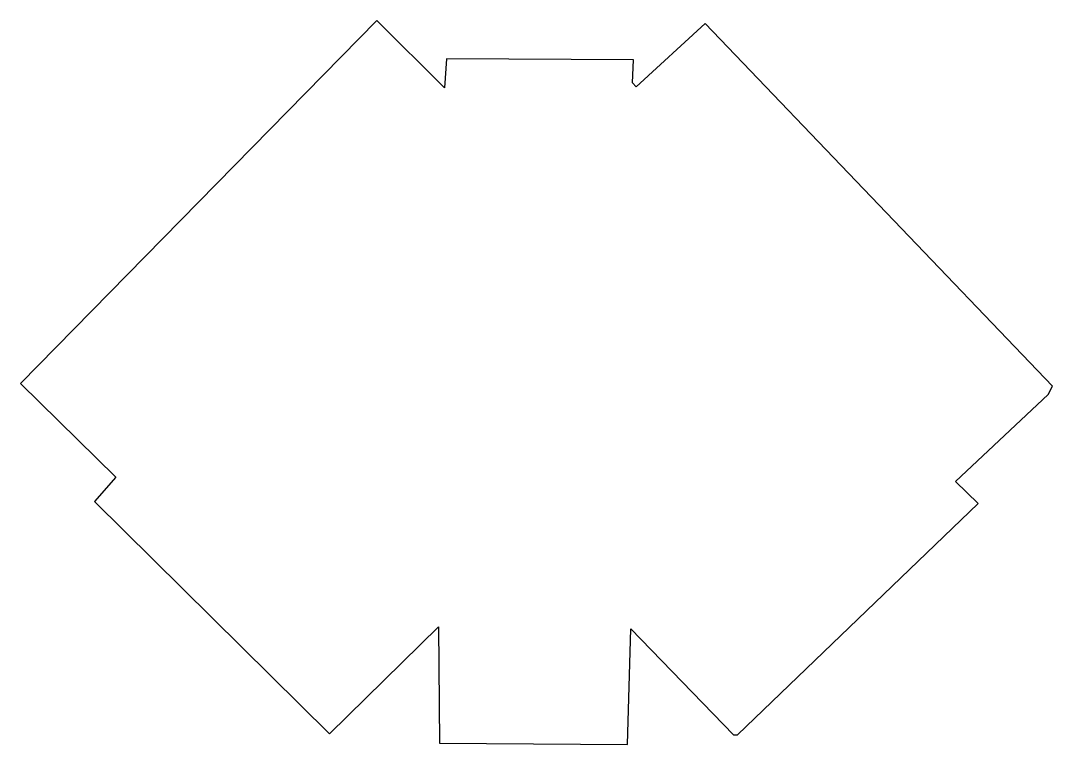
# Model space of a CAD drawing. Header units: millimetres. Extents: x 313 to 3580, y 236 to 2528.
import ezdxf

# ---------------------------------------------------------------- set-up
doc = ezdxf.new("R2010")
doc.units = ezdxf.units.MM

msp = doc.modelspace()

# ---------------------------------------------------------------- linework, layer by layer
for p, q in [((1441, 2528), (313, 1379)), ((1655, 2315), (1441, 2528)), ((2481, 2519), (2262, 2318)), ((3580, 1370), (2481, 2519)), ((1661, 2407), (1655, 2315)), ((2254, 2404), (1661, 2407)), ((2250, 2331), (2254, 2404)), ((2262, 2318), (2250, 2331)), ((313, 1379), (614, 1082)), ((3273, 1068), (3567, 1344)), ((3567, 1344), (3580, 1370)), ((614, 1082), (547, 1005)), ((3345, 999), (3273, 1068)), ((547, 1005), (1291, 269)), ((3345, 999), (2583, 266)), ((1291, 269), (1636, 608)), ((1636, 608), (1639, 240)), ((2235, 236), (2245, 602)), ((2245, 602), (2570, 266)), ((2570, 266), (2583, 266)), ((1639, 240), (2235, 236))]:
    msp.add_line(p, q)

doc.saveas('drawing.dxf')
